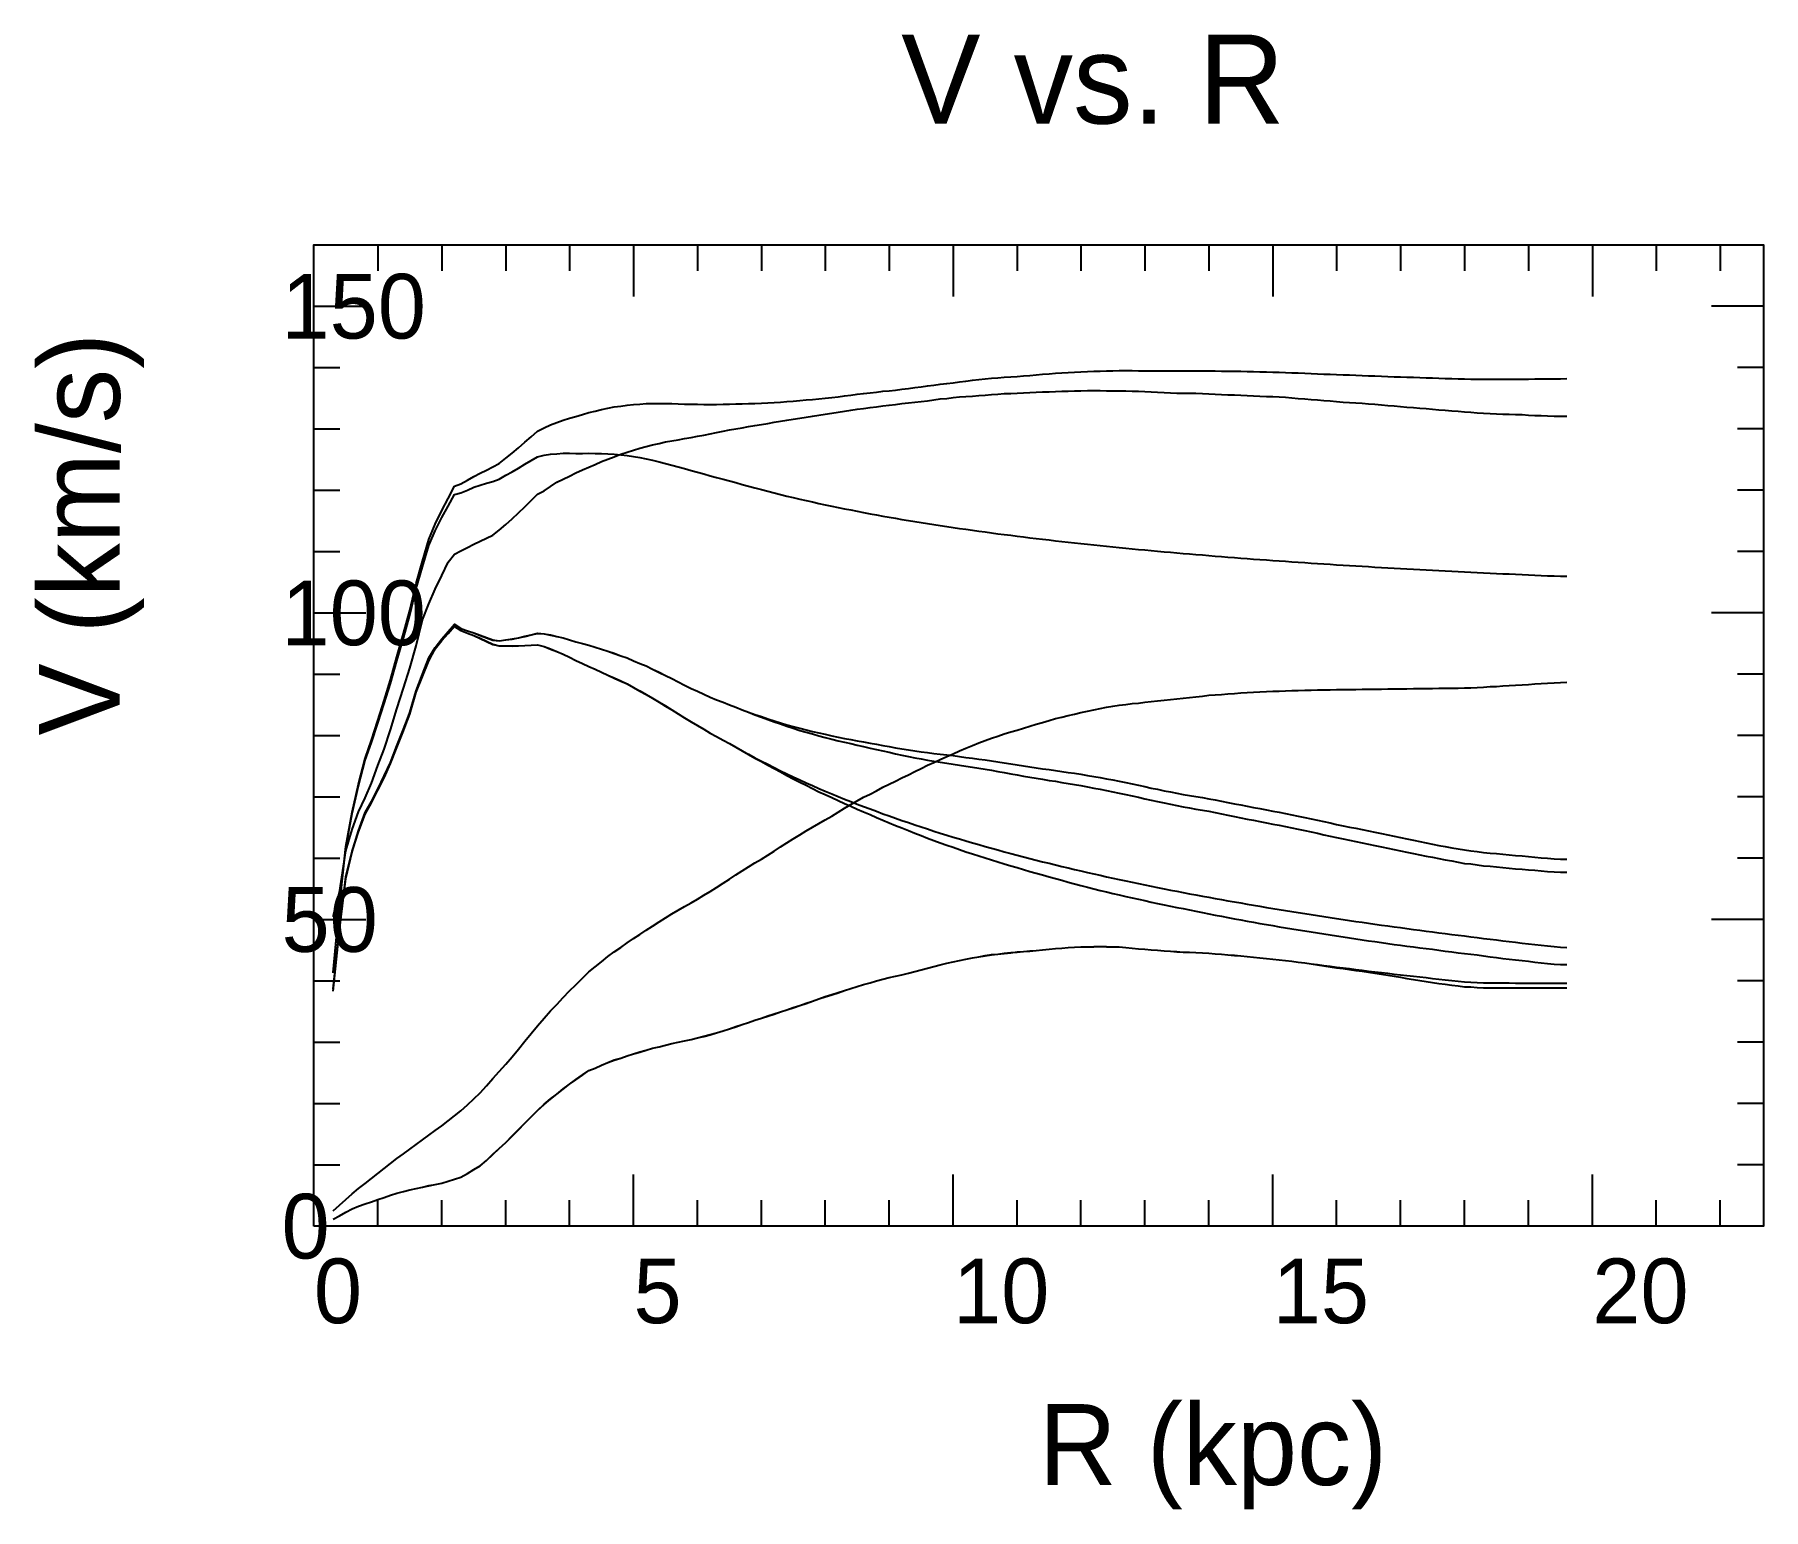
# Model space of a CAD drawing. Extents: x -35 to 179, y -35 to 147.
import ezdxf

# ---------------------------------------------------------------- set-up
doc = ezdxf.new("R2010")
doc.units = 0

msp = doc.modelspace()

# ---------------------------------------------------------------- linework, layer by layer
at = {"color": 0}
for p, q in [((7.9, 121.3), (7.9, 118.1)), ((15.8, 121.3), (15.8, 118.1)), ((23.71, 121.3), (23.71, 118.1)), ((31.61, 121.3), (31.61, 118.1)), ((39.51, 121.3), (39.51, 114.9)), ((47.41, 121.3), (47.41, 118.1)), ((55.32, 121.3), (55.32, 118.1)), ((63.22, 121.3), (63.22, 118.1)), ((71.12, 121.3), (71.12, 118.1)), ((79.02, 121.3), (79.02, 114.9)), ((86.93, 121.3), (86.93, 118.1)), ((94.83, 121.3), (94.83, 118.1)), ((102.73, 121.3), (102.73, 118.1)), ((110.63, 121.3), (110.63, 118.1)), ((118.54, 121.3), (118.54, 114.9)), ((126.44, 121.3), (126.44, 118.1)), ((134.34, 121.3), (134.34, 118.1)), ((142.24, 121.3), (142.24, 118.1)), ((150.15, 121.3), (150.15, 118.1)), ((158.05, 121.3), (158.05, 114.9)), ((165.95, 121.3), (165.95, 118.1)), ((173.85, 121.3), (173.85, 118.1)), ((0, 113.72), (6.4, 113.72)), ((179.2, 113.72), (172.8, 113.72)), ((0, 106.14), (3.2, 106.14)), ((179.2, 106.14), (176, 106.14)), ((0, 98.55), (3.2, 98.55)), ((179.2, 98.55), (176, 98.55)), ((0, 90.97), (3.2, 90.97)), ((179.2, 90.97), (176, 90.97)), ((0, 83.39), (3.2, 83.39)), ((179.2, 83.39), (176, 83.39)), ((0, 75.81), (6.4, 75.81)), ((179.2, 75.81), (172.8, 75.81)), ((0, 68.23), (3.2, 68.23)), ((179.2, 68.23), (176, 68.23)), ((0, 60.65), (3.2, 60.65)), ((179.2, 60.65), (176, 60.65)), ((0, 53.07), (3.2, 53.07)), ((179.2, 53.07), (176, 53.07)), ((0, 45.49), (3.2, 45.49)), ((179.2, 45.49), (176, 45.49)), ((0, 37.91), (6.4, 37.91)), ((179.2, 37.91), (172.8, 37.91)), ((0, 30.32), (3.2, 30.32)), ((179.2, 30.32), (176, 30.32)), ((0, 22.74), (3.2, 22.74)), ((179.2, 22.74), (176, 22.74)), ((0, 15.16), (3.2, 15.16)), ((179.2, 15.16), (176, 15.16)), ((0, 7.58), (3.2, 7.58)), ((179.2, 7.58), (176, 7.58)), ((39.51, 0), (39.51, 6.4)), ((79.02, 0), (79.02, 6.4)), ((118.54, 0), (118.54, 6.4)), ((158.05, 0), (158.05, 6.4)), ((7.9, 0), (7.9, 3.2)), ((15.8, 0), (15.8, 3.2)), ((23.71, 0), (23.71, 3.2)), ((31.61, 0), (31.61, 3.2)), ((47.41, 0), (47.41, 3.2)), ((55.32, 0), (55.32, 3.2)), ((63.22, 0), (63.22, 3.2)), ((71.12, 0), (71.12, 3.2)), ((86.93, 0), (86.93, 3.2)), ((94.83, 0), (94.83, 3.2)), ((102.73, 0), (102.73, 3.2)), ((110.63, 0), (110.63, 3.2)), ((126.44, 0), (126.44, 3.2)), ((134.34, 0), (134.34, 3.2)), ((142.24, 0), (142.24, 3.2)), ((150.15, 0), (150.15, 3.2)), ((165.95, 0), (165.95, 3.2)), ((173.85, 0), (173.85, 3.2))]:
    msp.add_line(p, q, dxfattribs=at)
msp.add_lwpolyline([(0, 0), (0, 121.3), (179.2, 121.3), (179.2, 0)], close=True, dxfattribs=at)
at = {"color": 3}
for points in [[(2.37, 31.37), (3.16, 39.69), (3.95, 46.92), (4.74, 51.17), (5.53, 54.63), (6.32, 57.83), (7.11, 60.07), (7.9, 62.52), (8.69, 64.98), (9.48, 67.55), (10.27, 70.39), (11.06, 73.25), (11.85, 76.11), (12.64, 79.46), (13.43, 82.2), (14.22, 84.87), (15.01, 86.76), (15.8, 88.47), (16.6, 89.94), (17.39, 91.46), (18.18, 91.77), (18.97, 92.23), (19.76, 92.68), (20.55, 93.07), (21.34, 93.46), (22.13, 93.85), (22.92, 94.29), (23.71, 94.95), (24.5, 95.55), (25.29, 96.22), (26.08, 96.91), (26.87, 97.59), (27.66, 98.26), (28.45, 98.7), (29.24, 99.07), (30.03, 99.35), (30.82, 99.64), (31.61, 99.89), (32.4, 100.08), (33.19, 100.32), (33.98, 100.57), (34.77, 100.76), (35.56, 100.95), (36.35, 101.13), (37.14, 101.29), (37.93, 101.38), (38.72, 101.5), (39.51, 101.57), (40.3, 101.61), (41.09, 101.68), (41.88, 101.69), (42.67, 101.7), (43.46, 101.7), (44.25, 101.69), (45.04, 101.67), (45.83, 101.63), (46.62, 101.6), (47.41, 101.6), (48.2, 101.57), (49, 101.57), (49.79, 101.58), (50.58, 101.61), (51.37, 101.63), (52.16, 101.65), (52.95, 101.67), (53.74, 101.68), (54.53, 101.71), (55.32, 101.72), (56.11, 101.77), (56.9, 101.81), (57.69, 101.87), (58.48, 101.93), (59.27, 101.99), (60.06, 102.06), (60.85, 102.14), (61.64, 102.2), (62.43, 102.28), (63.22, 102.35), (64.01, 102.44), (64.8, 102.53), (65.59, 102.63), (66.38, 102.72), (67.17, 102.83), (67.96, 102.93), (68.75, 103), (69.54, 103.1), (70.33, 103.2), (71.12, 103.27), (71.91, 103.36), (72.7, 103.45), (73.49, 103.55), (74.28, 103.66), (75.07, 103.77), (75.86, 103.88), (76.65, 103.96), (77.44, 104.07), (78.23, 104.17), (79.02, 104.26), (79.81, 104.36), (80.6, 104.46), (81.4, 104.56), (82.19, 104.64), (82.98, 104.73), (83.77, 104.82), (84.56, 104.87), (85.35, 104.93), (86.14, 105), (86.93, 105.05), (87.72, 105.11), (88.51, 105.17), (89.3, 105.24), (90.09, 105.3), (90.88, 105.37), (91.67, 105.44), (92.46, 105.47), (93.25, 105.52), (94.04, 105.55), (94.83, 105.61), (95.62, 105.64), (96.41, 105.67), (97.2, 105.71), (97.99, 105.73), (98.78, 105.75), (99.57, 105.77), (100.36, 105.76), (101.15, 105.76), (101.94, 105.74), (102.73, 105.74), (103.52, 105.74), (104.31, 105.73), (105.1, 105.73), (105.89, 105.73), (106.68, 105.73), (107.47, 105.72), (108.26, 105.72), (109.05, 105.73), (109.84, 105.73), (110.63, 105.73), (111.42, 105.72), (112.21, 105.71), (113, 105.69), (113.8, 105.68), (114.59, 105.67), (115.38, 105.65), (116.17, 105.63), (116.96, 105.61), (117.75, 105.59), (118.54, 105.57), (119.33, 105.55), (120.12, 105.52), (120.91, 105.5), (121.7, 105.47), (122.49, 105.44), (123.28, 105.41), (124.07, 105.37), (124.86, 105.34), (125.65, 105.31), (126.44, 105.28), (127.23, 105.25), (128.02, 105.22), (128.81, 105.19), (129.6, 105.16), (130.39, 105.13), (131.18, 105.1), (131.97, 105.07), (132.76, 105.04), (133.55, 105.01), (134.34, 104.99), (135.13, 104.96), (135.92, 104.93), (136.71, 104.9), (137.5, 104.88), (138.29, 104.85), (139.08, 104.83), (139.87, 104.8), (140.66, 104.77), (141.45, 104.75), (142.24, 104.73), (143.03, 104.72), (143.82, 104.71), (144.61, 104.7), (145.4, 104.71), (146.2, 104.71), (146.99, 104.71), (147.78, 104.71), (148.57, 104.71), (149.36, 104.72), (150.15, 104.72), (150.94, 104.73), (151.73, 104.73), (152.52, 104.74), (153.31, 104.75), (154.1, 104.75), (154.89, 104.77)], [(2.37, 1.9), (3.16, 2.59), (3.95, 3.3), (4.74, 4), (5.53, 4.65), (6.32, 5.28), (7.11, 5.89), (7.9, 6.5), (8.69, 7.11), (9.48, 7.73), (10.27, 8.35), (11.06, 8.93), (11.85, 9.51), (12.64, 10.1), (13.43, 10.67), (14.22, 11.25), (15.01, 11.81), (15.8, 12.39), (16.6, 13.01), (17.39, 13.64), (18.18, 14.27), (18.97, 14.99), (19.76, 15.74), (20.55, 16.49), (21.34, 17.34), (22.13, 18.25), (22.92, 19.1), (23.71, 20.01), (24.5, 20.93), (25.29, 21.89), (26.08, 22.85), (26.87, 23.8), (27.66, 24.76), (28.45, 25.72), (29.24, 26.6), (30.03, 27.41), (30.82, 28.26), (31.61, 29.08), (32.4, 29.83), (33.19, 30.64), (33.98, 31.43), (34.77, 32.05), (35.56, 32.69), (36.35, 33.33), (37.14, 33.91), (37.93, 34.45), (38.72, 35.01), (39.51, 35.55), (40.3, 36.05), (41.09, 36.58), (41.88, 37.1), (42.67, 37.6), (43.46, 38.1), (44.25, 38.59), (45.04, 39.07), (45.83, 39.5), (46.62, 39.97), (47.41, 40.44), (48.2, 40.9), (49, 41.38), (49.79, 41.87), (50.58, 42.39), (51.37, 42.9), (52.16, 43.42), (52.95, 43.94), (53.74, 44.41), (54.53, 44.91), (55.32, 45.37), (56.11, 45.87), (56.9, 46.37), (57.69, 46.87), (58.48, 47.37), (59.27, 47.86), (60.06, 48.36), (60.85, 48.86), (61.64, 49.31), (62.43, 49.79), (63.22, 50.23), (64.01, 50.7), (64.8, 51.18), (65.59, 51.65), (66.38, 52.11), (67.17, 52.57), (67.96, 53.02), (68.75, 53.41), (69.54, 53.83), (70.33, 54.25), (71.12, 54.63), (71.91, 55.01), (72.7, 55.4), (73.49, 55.79), (74.28, 56.19), (75.07, 56.59), (75.86, 56.99), (76.65, 57.33), (77.44, 57.7), (78.23, 58.07), (79.02, 58.39), (79.81, 58.74), (80.6, 59.09), (81.4, 59.43), (82.19, 59.74), (82.98, 60.04), (83.77, 60.34), (84.56, 60.58), (85.35, 60.84), (86.14, 61.09), (86.93, 61.32), (87.72, 61.56), (88.51, 61.8), (89.3, 62.04), (90.09, 62.28), (90.88, 62.52), (91.67, 62.75), (92.46, 62.93), (93.25, 63.13), (94.04, 63.3), (94.83, 63.5), (95.62, 63.67), (96.41, 63.84), (97.2, 64), (97.99, 64.14), (98.78, 64.28), (99.57, 64.41), (100.36, 64.5), (101.15, 64.59), (101.94, 64.67), (102.73, 64.76), (103.52, 64.85), (104.31, 64.93), (105.1, 65.02), (105.89, 65.11), (106.68, 65.2), (107.47, 65.27), (108.26, 65.36), (109.05, 65.45), (109.84, 65.53), (110.63, 65.62), (111.42, 65.68), (112.21, 65.74), (113, 65.8), (113.8, 65.86), (114.59, 65.91), (115.38, 65.96), (116.17, 66), (116.96, 66.05), (117.75, 66.08), (118.54, 66.12), (119.33, 66.15), (120.12, 66.18), (120.91, 66.21), (121.7, 66.23), (122.49, 66.25), (123.28, 66.26), (124.07, 66.28), (124.86, 66.29), (125.65, 66.3), (126.44, 66.32), (127.23, 66.33), (128.02, 66.34), (128.81, 66.35), (129.6, 66.36), (130.39, 66.38), (131.18, 66.39), (131.97, 66.4), (132.76, 66.41), (133.55, 66.42), (134.34, 66.43), (135.13, 66.44), (135.92, 66.45), (136.71, 66.46), (137.5, 66.47), (138.29, 66.48), (139.08, 66.49), (139.87, 66.5), (140.66, 66.51), (141.45, 66.52), (142.24, 66.53), (143.03, 66.56), (143.82, 66.6), (144.61, 66.63), (145.4, 66.69), (146.2, 66.73), (146.99, 66.78), (147.78, 66.83), (148.57, 66.87), (149.36, 66.92), (150.15, 66.97), (150.94, 67.02), (151.73, 67.07), (152.52, 67.12), (153.31, 67.17), (154.1, 67.21), (154.89, 67.24)]]:
    msp.add_lwpolyline(points, dxfattribs=at)
at = {"color": 4}
for points in [[(2.37, 31.37), (3.16, 39.69), (3.95, 46.92), (4.74, 51.17), (5.53, 54.63), (6.32, 57.83), (7.11, 60.07), (7.9, 62.52), (8.69, 64.98), (9.48, 67.55), (10.27, 70.39), (11.06, 73.25), (11.85, 76.11), (12.64, 79.46), (13.43, 82.2), (14.22, 84.87), (15.01, 86.76), (15.8, 88.47), (16.6, 89.94), (17.39, 91.46), (18.18, 91.77), (18.97, 92.23), (19.76, 92.68), (20.55, 93.07), (21.34, 93.46), (22.13, 93.85), (22.92, 94.29), (23.71, 94.95), (24.5, 95.55), (25.29, 96.22), (26.08, 96.91), (26.87, 97.59), (27.66, 98.26), (28.45, 98.7), (29.24, 99.07), (30.03, 99.35), (30.82, 99.64), (31.61, 99.89), (32.4, 100.08), (33.19, 100.32), (33.98, 100.57), (34.77, 100.76), (35.56, 100.95), (36.35, 101.13), (37.14, 101.29), (37.93, 101.38), (38.72, 101.5), (39.51, 101.57), (40.3, 101.61), (41.09, 101.68), (41.88, 101.69), (42.67, 101.7), (43.46, 101.7), (44.25, 101.69), (45.04, 101.67), (45.83, 101.63), (46.62, 101.6), (47.41, 101.6), (48.2, 101.57), (49, 101.57), (49.79, 101.58), (50.58, 101.61), (51.37, 101.63), (52.16, 101.65), (52.95, 101.67), (53.74, 101.68), (54.53, 101.71), (55.32, 101.72), (56.11, 101.77), (56.9, 101.81), (57.69, 101.87), (58.48, 101.93), (59.27, 101.99), (60.06, 102.06), (60.85, 102.14), (61.64, 102.2), (62.43, 102.28), (63.22, 102.35), (64.01, 102.44), (64.8, 102.53), (65.59, 102.63), (66.38, 102.72), (67.17, 102.83), (67.96, 102.93), (68.75, 103), (69.54, 103.1), (70.33, 103.2), (71.12, 103.27), (71.91, 103.36), (72.7, 103.45), (73.49, 103.55), (74.28, 103.66), (75.07, 103.77), (75.86, 103.88), (76.65, 103.96), (77.44, 104.07), (78.23, 104.17), (79.02, 104.26), (79.81, 104.36), (80.6, 104.46), (81.4, 104.56), (82.19, 104.64), (82.98, 104.73), (83.77, 104.82), (84.56, 104.87), (85.35, 104.93), (86.14, 105), (86.93, 105.05), (87.72, 105.11), (88.51, 105.17), (89.3, 105.24), (90.09, 105.3), (90.88, 105.37), (91.67, 105.44), (92.46, 105.47), (93.25, 105.52), (94.04, 105.55), (94.83, 105.61), (95.62, 105.64), (96.41, 105.67), (97.2, 105.71), (97.99, 105.73), (98.78, 105.75), (99.57, 105.77), (100.36, 105.76), (101.15, 105.76), (101.94, 105.74), (102.73, 105.74), (103.52, 105.74), (104.31, 105.73), (105.1, 105.73), (105.89, 105.73), (106.68, 105.73), (107.47, 105.72), (108.26, 105.72), (109.05, 105.73), (109.84, 105.73), (110.63, 105.73), (111.42, 105.72), (112.21, 105.71), (113, 105.69), (113.8, 105.68), (114.59, 105.67), (115.38, 105.65), (116.17, 105.63), (116.96, 105.61), (117.75, 105.59), (118.54, 105.57), (119.33, 105.55), (120.12, 105.52), (120.91, 105.5), (121.7, 105.47), (122.49, 105.44), (123.28, 105.41), (124.07, 105.37), (124.86, 105.34), (125.65, 105.31), (126.44, 105.28), (127.23, 105.25), (128.02, 105.22), (128.81, 105.19), (129.6, 105.16), (130.39, 105.13), (131.18, 105.1), (131.97, 105.07), (132.76, 105.04), (133.55, 105.01), (134.34, 104.99), (135.13, 104.96), (135.92, 104.93), (136.71, 104.9), (137.5, 104.88), (138.29, 104.85), (139.08, 104.83), (139.87, 104.8), (140.66, 104.77), (141.45, 104.75), (142.24, 104.73), (143.03, 104.72), (143.82, 104.71), (144.61, 104.7), (145.4, 104.71), (146.2, 104.71), (146.99, 104.71), (147.78, 104.71), (148.57, 104.71), (149.36, 104.72), (150.15, 104.72), (150.94, 104.73), (151.73, 104.73), (152.52, 104.74), (153.31, 104.75), (154.1, 104.75), (154.89, 104.77)], [(2.37, 31.31), (3.16, 39.61), (3.95, 46.81), (4.74, 51.01), (5.53, 54.43), (6.32, 57.59), (7.11, 59.78), (7.9, 62.18), (8.69, 64.59), (9.48, 67.1), (10.27, 69.89), (11.06, 72.7), (11.85, 75.51), (12.64, 78.81), (13.43, 81.5), (14.22, 84.12), (15.01, 85.95), (15.8, 87.59), (16.6, 88.99), (17.39, 90.44), (18.18, 90.65), (18.97, 91), (19.76, 91.34), (20.55, 91.6), (21.34, 91.83), (22.13, 92.06), (22.92, 92.34), (23.71, 92.82), (24.5, 93.23), (25.29, 93.7), (26.08, 94.18), (26.87, 94.64), (27.66, 95.08), (28.45, 95.29), (29.24, 95.43), (30.03, 95.49), (30.82, 95.55), (31.61, 95.56), (32.4, 95.53), (33.19, 95.53), (33.98, 95.54), (34.77, 95.53), (35.56, 95.51), (36.35, 95.48), (37.14, 95.44), (37.93, 95.35), (38.72, 95.28), (39.51, 95.14), (40.3, 95), (41.09, 94.87), (41.88, 94.68), (42.67, 94.49), (43.46, 94.29), (44.25, 94.08), (45.04, 93.87), (45.83, 93.64), (46.62, 93.41), (47.41, 93.2), (48.2, 92.98), (49, 92.75), (49.79, 92.55), (50.58, 92.34), (51.37, 92.13), (52.16, 91.91), (52.95, 91.69), (53.74, 91.47), (54.53, 91.26), (55.32, 91.05), (56.11, 90.84), (56.9, 90.64), (57.69, 90.44), (58.48, 90.25), (59.27, 90.06), (60.06, 89.88), (60.85, 89.7), (61.64, 89.52), (62.43, 89.35), (63.22, 89.18), (64.01, 89.01), (64.8, 88.85), (65.59, 88.68), (66.38, 88.53), (67.17, 88.37), (67.96, 88.22), (68.75, 88.07), (69.54, 87.93), (70.33, 87.78), (71.12, 87.64), (71.91, 87.51), (72.7, 87.37), (73.49, 87.24), (74.28, 87.11), (75.07, 86.98), (75.86, 86.85), (76.65, 86.73), (77.44, 86.61), (78.23, 86.49), (79.02, 86.37), (79.81, 86.25), (80.6, 86.14), (81.4, 86.03), (82.19, 85.92), (82.98, 85.81), (83.77, 85.7), (84.56, 85.6), (85.35, 85.5), (86.14, 85.4), (86.93, 85.3), (87.72, 85.2), (88.51, 85.1), (89.3, 85.01), (90.09, 84.91), (90.88, 84.82), (91.67, 84.73), (92.46, 84.64), (93.25, 84.55), (94.04, 84.47), (94.83, 84.38), (95.62, 84.3), (96.41, 84.21), (97.2, 84.13), (97.99, 84.05), (98.78, 83.97), (99.57, 83.89), (100.36, 83.82), (101.15, 83.74), (101.94, 83.66), (102.73, 83.59), (103.52, 83.52), (104.31, 83.45), (105.1, 83.37), (105.89, 83.3), (106.68, 83.23), (107.47, 83.17), (108.26, 83.1), (109.05, 83.03), (109.84, 82.97), (110.63, 82.9), (111.42, 82.84), (112.21, 82.78), (113, 82.71), (113.8, 82.65), (114.59, 82.59), (115.38, 82.53), (116.17, 82.47), (116.96, 82.41), (117.75, 82.36), (118.54, 82.3), (119.33, 82.24), (120.12, 82.19), (120.91, 82.13), (121.7, 82.08), (122.49, 82.03), (123.28, 81.97), (124.07, 81.92), (124.86, 81.87), (125.65, 81.82), (126.44, 81.77), (127.23, 81.72), (128.02, 81.67), (128.81, 81.62), (129.6, 81.57), (130.39, 81.53), (131.18, 81.48), (131.97, 81.43), (132.76, 81.39), (133.55, 81.34), (134.34, 81.3), (135.13, 81.25), (135.92, 81.21), (136.71, 81.17), (137.5, 81.13), (138.29, 81.08), (139.08, 81.04), (139.87, 81), (140.66, 80.96), (141.45, 80.92), (142.24, 80.88), (143.03, 80.84), (143.82, 80.8), (144.61, 80.77), (145.4, 80.73), (146.2, 80.69), (146.99, 80.65), (147.78, 80.62), (148.57, 80.58), (149.36, 80.54), (150.15, 80.51), (150.94, 80.47), (151.73, 80.44), (152.52, 80.4), (153.31, 80.37), (154.1, 80.35), (154.89, 80.34)], [(2.37, 1.9), (3.16, 2.59), (3.95, 3.3), (4.74, 4), (5.53, 4.65), (6.32, 5.28), (7.11, 5.89), (7.9, 6.5), (8.69, 7.11), (9.48, 7.73), (10.27, 8.35), (11.06, 8.93), (11.85, 9.51), (12.64, 10.1), (13.43, 10.67), (14.22, 11.25), (15.01, 11.81), (15.8, 12.39), (16.6, 13.01), (17.39, 13.64), (18.18, 14.27), (18.97, 14.99), (19.76, 15.74), (20.55, 16.49), (21.34, 17.34), (22.13, 18.25), (22.92, 19.1), (23.71, 20.01), (24.5, 20.93), (25.29, 21.89), (26.08, 22.85), (26.87, 23.8), (27.66, 24.76), (28.45, 25.72), (29.24, 26.6), (30.03, 27.41), (30.82, 28.26), (31.61, 29.08), (32.4, 29.83), (33.19, 30.64), (33.98, 31.43), (34.77, 32.05), (35.56, 32.69), (36.35, 33.33), (37.14, 33.91), (37.93, 34.45), (38.72, 35.01), (39.51, 35.55), (40.3, 36.05), (41.09, 36.58), (41.88, 37.1), (42.67, 37.6), (43.46, 38.1), (44.25, 38.59), (45.04, 39.07), (45.83, 39.5), (46.62, 39.97), (47.41, 40.44), (48.2, 40.9), (49, 41.38), (49.79, 41.87), (50.58, 42.39), (51.37, 42.9), (52.16, 43.42), (52.95, 43.94), (53.74, 44.41), (54.53, 44.91), (55.32, 45.37), (56.11, 45.87), (56.9, 46.37), (57.69, 46.87), (58.48, 47.37), (59.27, 47.86), (60.06, 48.36), (60.85, 48.86), (61.64, 49.31), (62.43, 49.79), (63.22, 50.23), (64.01, 50.7), (64.8, 51.18), (65.59, 51.65), (66.38, 52.11), (67.17, 52.57), (67.96, 53.02), (68.75, 53.41), (69.54, 53.83), (70.33, 54.25), (71.12, 54.63), (71.91, 55.01), (72.7, 55.4), (73.49, 55.79), (74.28, 56.19), (75.07, 56.59), (75.86, 56.99), (76.65, 57.33), (77.44, 57.7), (78.23, 58.07), (79.02, 58.39), (79.81, 58.74), (80.6, 59.09), (81.4, 59.43), (82.19, 59.74), (82.98, 60.04), (83.77, 60.34), (84.56, 60.58), (85.35, 60.84), (86.14, 61.09), (86.93, 61.32), (87.72, 61.56), (88.51, 61.8), (89.3, 62.04), (90.09, 62.28), (90.88, 62.52), (91.67, 62.75), (92.46, 62.93), (93.25, 63.13), (94.04, 63.3), (94.83, 63.5), (95.62, 63.67), (96.41, 63.84), (97.2, 64), (97.99, 64.14), (98.78, 64.28), (99.57, 64.41), (100.36, 64.5), (101.15, 64.59), (101.94, 64.67), (102.73, 64.76), (103.52, 64.85), (104.31, 64.93), (105.1, 65.02), (105.89, 65.11), (106.68, 65.2), (107.47, 65.27), (108.26, 65.36), (109.05, 65.45), (109.84, 65.53), (110.63, 65.62), (111.42, 65.68), (112.21, 65.74), (113, 65.8), (113.8, 65.86), (114.59, 65.91), (115.38, 65.96), (116.17, 66), (116.96, 66.05), (117.75, 66.08), (118.54, 66.12), (119.33, 66.15), (120.12, 66.18), (120.91, 66.21), (121.7, 66.23), (122.49, 66.25), (123.28, 66.26), (124.07, 66.28), (124.86, 66.29), (125.65, 66.3), (126.44, 66.32), (127.23, 66.33), (128.02, 66.34), (128.81, 66.35), (129.6, 66.36), (130.39, 66.38), (131.18, 66.39), (131.97, 66.4), (132.76, 66.41), (133.55, 66.42), (134.34, 66.43), (135.13, 66.44), (135.92, 66.45), (136.71, 66.46), (137.5, 66.47), (138.29, 66.48), (139.08, 66.49), (139.87, 66.5), (140.66, 66.51), (141.45, 66.52), (142.24, 66.53), (143.03, 66.56), (143.82, 66.6), (144.61, 66.63), (145.4, 66.69), (146.2, 66.73), (146.99, 66.78), (147.78, 66.83), (148.57, 66.87), (149.36, 66.92), (150.15, 66.97), (150.94, 67.02), (151.73, 67.07), (152.52, 67.12), (153.31, 67.17), (154.1, 67.21), (154.89, 67.24)]]:
    msp.add_lwpolyline(points, dxfattribs=at)
at = {"color": 6}
for points in [[(2.37, 38.23), (3.16, 41.23), (3.95, 46.4), (4.74, 49.03), (5.53, 51.22), (6.32, 52.96), (7.11, 54.75), (7.9, 56.94), (8.69, 58.96), (9.48, 61.37), (10.27, 63.96), (11.06, 66.49), (11.85, 68.98), (12.64, 71.72), (13.43, 74.96), (14.22, 76.91), (15.01, 78.75), (15.8, 80.45), (16.6, 82.06), (17.39, 83.06), (18.18, 83.47), (18.97, 83.89), (19.76, 84.31), (20.55, 84.67), (21.34, 85.03), (22.13, 85.4), (22.92, 86.03), (23.71, 86.72), (24.5, 87.42), (25.29, 88.16), (26.08, 88.94), (26.87, 89.72), (27.66, 90.5), (28.45, 90.91), (29.24, 91.43), (30.03, 91.95), (30.82, 92.33), (31.61, 92.73), (32.4, 93.13), (33.19, 93.49), (33.98, 93.83), (34.77, 94.17), (35.56, 94.51), (36.35, 94.81), (37.14, 95.12), (37.93, 95.43), (38.72, 95.68), (39.51, 95.93), (40.3, 96.19), (41.09, 96.39), (41.88, 96.57), (42.67, 96.75), (43.46, 96.94), (44.25, 97.07), (45.04, 97.22), (45.83, 97.37), (46.62, 97.51), (47.41, 97.65), (48.2, 97.79), (49, 97.95), (49.79, 98.11), (50.58, 98.27), (51.37, 98.43), (52.16, 98.56), (52.95, 98.7), (53.74, 98.84), (54.53, 98.98), (55.32, 99.11), (56.11, 99.24), (56.9, 99.37), (57.69, 99.49), (58.48, 99.62), (59.27, 99.74), (60.06, 99.87), (60.85, 100), (61.64, 100.13), (62.43, 100.25), (63.22, 100.37), (64.01, 100.49), (64.8, 100.61), (65.59, 100.74), (66.38, 100.87), (67.17, 100.99), (67.96, 101.09), (68.75, 101.2), (69.54, 101.3), (70.33, 101.4), (71.12, 101.5), (71.91, 101.59), (72.7, 101.68), (73.49, 101.77), (74.28, 101.85), (75.07, 101.94), (75.86, 102.04), (76.65, 102.14), (77.44, 102.25), (78.23, 102.33), (79.02, 102.42), (79.81, 102.5), (80.6, 102.57), (81.4, 102.62), (82.19, 102.68), (82.98, 102.73), (83.77, 102.8), (84.56, 102.86), (85.35, 102.92), (86.14, 102.95), (86.93, 102.98), (87.72, 103.01), (88.51, 103.04), (89.3, 103.08), (90.09, 103.12), (90.88, 103.15), (91.67, 103.17), (92.46, 103.2), (93.25, 103.23), (94.04, 103.25), (94.83, 103.27), (95.62, 103.3), (96.41, 103.3), (97.2, 103.28), (97.99, 103.27), (98.78, 103.26), (99.57, 103.25), (100.36, 103.24), (101.15, 103.23), (101.94, 103.2), (102.73, 103.16), (103.52, 103.13), (104.31, 103.1), (105.1, 103.06), (105.89, 103.03), (106.68, 102.99), (107.47, 102.99), (108.26, 102.99), (109.05, 102.99), (109.84, 102.94), (110.63, 102.88), (111.42, 102.83), (112.21, 102.79), (113, 102.78), (113.8, 102.76), (114.59, 102.74), (115.38, 102.69), (116.17, 102.65), (116.96, 102.6), (117.75, 102.57), (118.54, 102.54), (119.33, 102.51), (120.12, 102.46), (120.91, 102.39), (121.7, 102.32), (122.49, 102.25), (123.28, 102.2), (124.07, 102.14), (124.86, 102.08), (125.65, 102.01), (126.44, 101.94), (127.23, 101.87), (128.02, 101.81), (128.81, 101.76), (129.6, 101.72), (130.39, 101.67), (131.18, 101.6), (131.97, 101.53), (132.76, 101.46), (133.55, 101.4), (134.34, 101.33), (135.13, 101.26), (135.92, 101.2), (136.71, 101.13), (137.5, 101.07), (138.29, 101), (139.08, 100.93), (139.87, 100.87), (140.66, 100.8), (141.45, 100.74), (142.24, 100.68), (143.03, 100.62), (143.82, 100.56), (144.61, 100.51), (145.4, 100.46), (146.2, 100.41), (146.99, 100.39), (147.78, 100.37), (148.57, 100.35), (149.36, 100.32), (150.15, 100.27), (150.94, 100.23), (151.73, 100.19), (152.52, 100.16), (153.31, 100.14), (154.1, 100.11), (154.89, 100.11)], [(2.37, 0.86), (3.16, 1.29), (3.95, 1.72), (4.74, 2.15), (5.53, 2.47), (6.32, 2.74), (7.11, 3.02), (7.9, 3.29), (8.69, 3.55), (9.48, 3.82), (10.27, 4.09), (11.06, 4.28), (11.85, 4.47), (12.64, 4.67), (13.43, 4.83), (14.22, 4.99), (15.01, 5.15), (15.8, 5.3), (16.6, 5.57), (17.39, 5.82), (18.18, 6.06), (18.97, 6.52), (19.76, 6.99), (20.55, 7.46), (21.34, 8.1), (22.13, 8.85), (22.92, 9.59), (23.71, 10.34), (24.5, 11.15), (25.29, 11.94), (26.08, 12.74), (26.87, 13.51), (27.66, 14.28), (28.45, 15.05), (29.24, 15.69), (30.03, 16.32), (30.82, 16.96), (31.61, 17.55), (32.4, 18.12), (33.19, 18.69), (33.98, 19.25), (34.77, 19.54), (35.56, 19.89), (36.35, 20.24), (37.14, 20.51), (37.93, 20.78), (38.72, 21.05), (39.51, 21.3), (40.3, 21.53), (41.09, 21.77), (41.88, 22), (42.67, 22.18), (43.46, 22.37), (44.25, 22.57), (45.04, 22.74), (45.83, 22.91), (46.62, 23.08), (47.41, 23.27), (48.2, 23.47), (49, 23.68), (49.79, 23.88), (50.58, 24.15), (51.37, 24.4), (52.16, 24.65), (52.95, 24.92), (53.74, 25.19), (54.53, 25.46), (55.32, 25.72), (56.11, 25.98), (56.9, 26.23), (57.69, 26.48), (58.48, 26.74), (59.27, 27), (60.06, 27.26), (60.85, 27.54), (61.64, 27.82), (62.43, 28.1), (63.22, 28.37), (64.01, 28.62), (64.8, 28.87), (65.59, 29.13), (66.38, 29.37), (67.17, 29.62), (67.96, 29.86), (68.75, 30.09), (69.54, 30.31), (70.33, 30.53), (71.12, 30.75), (71.91, 30.91), (72.7, 31.08), (73.49, 31.26), (74.28, 31.47), (75.07, 31.68), (75.86, 31.89), (76.65, 32.09), (77.44, 32.29), (78.23, 32.49), (79.02, 32.69), (79.81, 32.84), (80.6, 33.01), (81.4, 33.18), (82.19, 33.3), (82.98, 33.43), (83.77, 33.55), (84.56, 33.64), (85.35, 33.72), (86.14, 33.8), (86.93, 33.89), (87.72, 33.95), (88.51, 34.02), (89.3, 34.09), (90.09, 34.16), (90.88, 34.24), (91.67, 34.32), (92.46, 34.38), (93.25, 34.43), (94.04, 34.48), (94.83, 34.54), (95.62, 34.53), (96.41, 34.54), (97.2, 34.56), (97.99, 34.54), (98.78, 34.52), (99.57, 34.51), (100.36, 34.45), (101.15, 34.38), (101.94, 34.3), (102.73, 34.23), (103.52, 34.17), (104.31, 34.1), (105.1, 34.03), (105.89, 33.98), (106.68, 33.93), (107.47, 33.88), (108.26, 33.85), (109.05, 33.82), (109.84, 33.79), (110.63, 33.76), (111.42, 33.68), (112.21, 33.61), (113, 33.54), (113.8, 33.47), (114.59, 33.4), (115.38, 33.33), (116.17, 33.26), (116.96, 33.18), (117.75, 33.1), (118.54, 33.02), (119.33, 32.93), (120.12, 32.84), (120.91, 32.75), (121.7, 32.65), (122.49, 32.55), (123.28, 32.44), (124.07, 32.32), (124.86, 32.19), (125.65, 32.07), (126.44, 31.94), (127.23, 31.83), (128.02, 31.72), (128.81, 31.61), (129.6, 31.5), (130.39, 31.38), (131.18, 31.27), (131.97, 31.15), (132.76, 31.02), (133.55, 30.89), (134.34, 30.76), (135.13, 30.63), (135.92, 30.5), (136.71, 30.37), (137.5, 30.25), (138.29, 30.13), (139.08, 30.01), (139.87, 29.9), (140.66, 29.8), (141.45, 29.7), (142.24, 29.6), (143.03, 29.57), (143.82, 29.52), (144.61, 29.48), (145.4, 29.48), (146.2, 29.48), (146.99, 29.48), (147.78, 29.48), (148.57, 29.48), (149.36, 29.48), (150.15, 29.48), (150.94, 29.48), (151.73, 29.48), (152.52, 29.48), (153.31, 29.48), (154.1, 29.48), (154.89, 29.48)]]:
    msp.add_lwpolyline(points, dxfattribs=at)
at = {"color": 1}
msp.add_lwpolyline([(2.37, 29.34), (3.16, 36.57), (3.95, 43.18), (4.74, 46.36), (5.53, 48.8), (6.32, 50.98), (7.11, 52.4), (7.9, 54.03), (8.69, 55.66), (9.48, 57.33), (10.27, 59.36), (11.06, 61.42), (11.85, 63.46), (12.64, 66.16), (13.43, 68.12), (14.22, 70.07), (15.01, 71.54), (15.8, 72.59), (16.6, 73.5), (17.39, 74.4), (18.18, 73.87), (18.97, 73.61), (19.76, 73.35), (20.55, 73.03), (21.34, 72.72), (22.13, 72.43), (22.92, 72.35), (23.71, 72.47), (24.5, 72.6), (25.29, 72.73), (26.08, 72.92), (26.87, 73.09), (27.66, 73.28), (28.45, 73.2), (29.24, 73.05), (30.03, 72.9), (30.82, 72.71), (31.61, 72.48), (32.4, 72.25), (33.19, 72.02), (33.98, 71.83), (34.77, 71.56), (35.56, 71.31), (36.35, 71.06), (37.14, 70.79), (37.93, 70.52), (38.72, 70.25), (39.51, 69.9), (40.3, 69.57), (41.09, 69.25), (41.88, 68.86), (42.67, 68.46), (43.46, 68.07), (44.25, 67.68), (45.04, 67.28), (45.83, 66.88), (46.62, 66.48), (47.41, 66.12), (48.2, 65.76), (49, 65.39), (49.79, 65.07), (50.58, 64.76), (51.37, 64.45), (52.16, 64.14), (52.95, 63.83), (53.74, 63.52), (54.53, 63.21), (55.32, 62.93), (56.11, 62.64), (56.9, 62.35), (57.69, 62.08), (58.48, 61.81), (59.27, 61.54), (60.06, 61.29), (60.85, 61.06), (61.64, 60.84), (62.43, 60.61), (63.22, 60.42), (64.01, 60.22), (64.8, 60.01), (65.59, 59.83), (66.38, 59.65), (67.17, 59.47), (67.96, 59.29), (68.75, 59.1), (69.54, 58.92), (70.33, 58.74), (71.12, 58.59), (71.91, 58.39), (72.7, 58.21), (73.49, 58.04), (74.28, 57.9), (75.07, 57.75), (75.86, 57.61), (76.65, 57.48), (77.44, 57.35), (78.23, 57.22), (79.02, 57.11), (79.81, 56.98), (80.6, 56.85), (81.4, 56.75), (82.19, 56.61), (82.98, 56.48), (83.77, 56.35), (84.56, 56.21), (85.35, 56.07), (86.14, 55.93), (86.93, 55.79), (87.72, 55.64), (88.51, 55.5), (89.3, 55.36), (90.09, 55.24), (90.88, 55.11), (91.67, 54.99), (92.46, 54.86), (93.25, 54.72), (94.04, 54.58), (94.83, 54.46), (95.62, 54.3), (96.41, 54.16), (97.2, 54.01), (97.99, 53.85), (98.78, 53.69), (99.57, 53.54), (100.36, 53.37), (101.15, 53.19), (101.94, 53.01), (102.73, 52.83), (103.52, 52.66), (104.31, 52.49), (105.1, 52.32), (105.89, 52.16), (106.68, 52.01), (107.47, 51.85), (108.26, 51.7), (109.05, 51.56), (109.84, 51.42), (110.63, 51.29), (111.42, 51.12), (112.21, 50.96), (113, 50.8), (113.8, 50.64), (114.59, 50.48), (115.38, 50.33), (116.17, 50.17), (116.96, 50.02), (117.75, 49.86), (118.54, 49.71), (119.33, 49.55), (120.12, 49.39), (120.91, 49.24), (121.7, 49.07), (122.49, 48.91), (123.28, 48.75), (124.07, 48.57), (124.86, 48.39), (125.65, 48.21), (126.44, 48.04), (127.23, 47.89), (128.02, 47.72), (128.81, 47.56), (129.6, 47.39), (130.39, 47.22), (131.18, 47.06), (131.97, 46.89), (132.76, 46.72), (133.55, 46.55), (134.34, 46.39), (135.13, 46.23), (135.92, 46.07), (136.71, 45.91), (137.5, 45.75), (138.29, 45.6), (139.08, 45.44), (139.87, 45.29), (140.66, 45.14), (141.45, 44.99), (142.24, 44.85), (143.03, 44.77), (143.82, 44.67), (144.61, 44.56), (145.4, 44.48), (146.2, 44.4), (146.99, 44.32), (147.78, 44.26), (148.57, 44.19), (149.36, 44.13), (150.15, 44.06), (150.94, 43.99), (151.73, 43.92), (152.52, 43.86), (153.31, 43.81), (154.1, 43.75), (154.89, 43.76)], dxfattribs=at)
at = {"color": 2}
for points in [[(2.37, 29.05), (3.16, 36.56), (3.95, 43.01), (4.74, 46.33), (5.53, 48.86), (6.32, 51.15), (7.11, 52.49), (7.9, 54.01), (8.69, 55.55), (9.48, 57.31), (10.27, 59.33), (11.06, 61.39), (11.85, 63.49), (12.64, 66.19), (13.43, 68.24), (14.22, 70.26), (15.01, 71.55), (15.8, 72.58), (16.6, 73.48), (17.39, 74.37), (18.18, 73.87), (18.97, 73.61), (19.76, 73.35), (20.55, 73.05), (21.34, 72.76), (22.13, 72.49), (22.92, 72.35), (23.71, 72.47), (24.5, 72.57), (25.29, 72.71), (26.08, 72.9), (26.87, 73.09), (27.66, 73.29), (28.45, 73.22), (29.24, 73.08), (30.03, 72.9), (30.82, 72.72), (31.61, 72.48), (32.4, 72.24), (33.19, 72.01), (33.98, 71.82), (34.77, 71.56), (35.56, 71.32), (36.35, 71.07), (37.14, 70.81), (37.93, 70.52), (38.72, 70.25), (39.51, 69.9), (40.3, 69.57), (41.09, 69.25), (41.88, 68.86), (42.67, 68.47), (43.46, 68.08), (44.25, 67.68), (45.04, 67.28), (45.83, 66.88), (46.62, 66.48), (47.41, 66.12), (48.2, 65.76), (49, 65.4), (49.79, 65.07), (50.58, 64.76), (51.37, 64.46), (52.16, 64.14), (52.95, 63.83), (53.74, 63.54), (54.53, 63.26), (55.32, 62.99), (56.11, 62.72), (56.9, 62.46), (57.69, 62.22), (58.48, 61.99), (59.27, 61.76), (60.06, 61.54), (60.85, 61.35), (61.64, 61.16), (62.43, 60.98), (63.22, 60.8), (64.01, 60.63), (64.8, 60.46), (65.59, 60.3), (66.38, 60.14), (67.17, 60), (67.96, 59.85), (68.75, 59.71), (69.54, 59.57), (70.33, 59.43), (71.12, 59.3), (71.91, 59.14), (72.7, 59), (73.49, 58.87), (74.28, 58.76), (75.07, 58.65), (75.86, 58.54), (76.65, 58.44), (77.44, 58.34), (78.23, 58.25), (79.02, 58.16), (79.81, 58.05), (80.6, 57.95), (81.4, 57.86), (82.19, 57.74), (82.98, 57.63), (83.77, 57.52), (84.56, 57.4), (85.35, 57.27), (86.14, 57.15), (86.93, 57.02), (87.72, 56.9), (88.51, 56.77), (89.3, 56.65), (90.09, 56.54), (90.88, 56.43), (91.67, 56.33), (92.46, 56.21), (93.25, 56.09), (94.04, 55.98), (94.83, 55.87), (95.62, 55.72), (96.41, 55.59), (97.2, 55.46), (97.99, 55.31), (98.78, 55.16), (99.57, 55.02), (100.36, 54.85), (101.15, 54.68), (101.94, 54.5), (102.73, 54.33), (103.52, 54.16), (104.31, 54), (105.1, 53.83), (105.89, 53.68), (106.68, 53.53), (107.47, 53.38), (108.26, 53.24), (109.05, 53.11), (109.84, 52.98), (110.63, 52.84), (111.42, 52.68), (112.21, 52.53), (113, 52.37), (113.8, 52.22), (114.59, 52.07), (115.38, 51.92), (116.17, 51.77), (116.96, 51.62), (117.75, 51.47), (118.54, 51.31), (119.33, 51.16), (120.12, 51), (120.91, 50.85), (121.7, 50.68), (122.49, 50.52), (123.28, 50.36), (124.07, 50.18), (124.86, 50.01), (125.65, 49.84), (126.44, 49.66), (127.23, 49.5), (128.02, 49.34), (128.81, 49.18), (129.6, 49.02), (130.39, 48.86), (131.18, 48.7), (131.97, 48.53), (132.76, 48.37), (133.55, 48.2), (134.34, 48.04), (135.13, 47.87), (135.92, 47.71), (136.71, 47.54), (137.5, 47.39), (138.29, 47.23), (139.08, 47.07), (139.87, 46.92), (140.66, 46.78), (141.45, 46.64), (142.24, 46.5), (143.03, 46.41), (143.82, 46.3), (144.61, 46.2), (145.4, 46.12), (146.2, 46.05), (146.99, 45.98), (147.78, 45.91), (148.57, 45.83), (149.36, 45.76), (150.15, 45.69), (150.94, 45.62), (151.73, 45.55), (152.52, 45.48), (153.31, 45.42), (154.1, 45.37), (154.89, 45.35)], [(2.37, 29.04), (3.16, 36.54), (3.95, 42.97), (4.74, 46.28), (5.53, 48.8), (6.32, 51.08), (7.11, 52.4), (7.9, 53.91), (8.69, 55.44), (9.48, 57.18), (10.27, 59.19), (11.06, 61.24), (11.85, 63.33), (12.64, 66.03), (13.43, 68.07), (14.22, 70.08), (15.01, 71.36), (15.8, 72.39), (16.6, 73.27), (17.39, 74.14), (18.18, 73.62), (18.97, 73.32), (19.76, 73.02), (20.55, 72.67), (21.34, 72.3), (22.13, 71.94), (22.92, 71.72), (23.71, 71.72), (24.5, 71.71), (25.29, 71.73), (26.08, 71.78), (26.87, 71.84), (27.66, 71.88), (28.45, 71.66), (29.24, 71.37), (30.03, 71.05), (30.82, 70.71), (31.61, 70.33), (32.4, 69.93), (33.19, 69.54), (33.98, 69.19), (34.77, 68.84), (35.56, 68.49), (36.35, 68.13), (37.14, 67.77), (37.93, 67.39), (38.72, 67.02), (39.51, 66.58), (40.3, 66.15), (41.09, 65.74), (41.88, 65.25), (42.67, 64.77), (43.46, 64.3), (44.25, 63.81), (45.04, 63.33), (45.83, 62.84), (46.62, 62.35), (47.41, 61.89), (48.2, 61.42), (49, 60.96), (49.79, 60.53), (50.58, 60.09), (51.37, 59.66), (52.16, 59.21), (52.95, 58.77), (53.74, 58.33), (54.53, 57.91), (55.32, 57.49), (56.11, 57.09), (56.9, 56.69), (57.69, 56.3), (58.48, 55.92), (59.27, 55.55), (60.06, 55.18), (60.85, 54.82), (61.64, 54.47), (62.43, 54.12), (63.22, 53.78), (64.01, 53.45), (64.8, 53.12), (65.59, 52.8), (66.38, 52.49), (67.17, 52.18), (67.96, 51.87), (68.75, 51.57), (69.54, 51.28), (70.33, 50.99), (71.12, 50.71), (71.91, 50.43), (72.7, 50.15), (73.49, 49.88), (74.28, 49.61), (75.07, 49.35), (75.86, 49.1), (76.65, 48.84), (77.44, 48.59), (78.23, 48.35), (79.02, 48.1), (79.81, 47.86), (80.6, 47.63), (81.4, 47.4), (82.19, 47.17), (82.98, 46.94), (83.77, 46.72), (84.56, 46.5), (85.35, 46.29), (86.14, 46.07), (86.93, 45.86), (87.72, 45.66), (88.51, 45.45), (89.3, 45.25), (90.09, 45.05), (90.88, 44.86), (91.67, 44.66), (92.46, 44.47), (93.25, 44.28), (94.04, 44.1), (94.83, 43.91), (95.62, 43.73), (96.41, 43.55), (97.2, 43.37), (97.99, 43.2), (98.78, 43.02), (99.57, 42.85), (100.36, 42.68), (101.15, 42.52), (101.94, 42.35), (102.73, 42.19), (103.52, 42.03), (104.31, 41.87), (105.1, 41.71), (105.89, 41.55), (106.68, 41.4), (107.47, 41.25), (108.26, 41.1), (109.05, 40.95), (109.84, 40.8), (110.63, 40.65), (111.42, 40.51), (112.21, 40.37), (113, 40.23), (113.8, 40.09), (114.59, 39.95), (115.38, 39.81), (116.17, 39.67), (116.96, 39.54), (117.75, 39.41), (118.54, 39.28), (119.33, 39.15), (120.12, 39.02), (120.91, 38.89), (121.7, 38.76), (122.49, 38.64), (123.28, 38.51), (124.07, 38.39), (124.86, 38.27), (125.65, 38.15), (126.44, 38.03), (127.23, 37.91), (128.02, 37.79), (128.81, 37.68), (129.6, 37.56), (130.39, 37.45), (131.18, 37.34), (131.97, 37.22), (132.76, 37.11), (133.55, 37), (134.34, 36.9), (135.13, 36.79), (135.92, 36.68), (136.71, 36.58), (137.5, 36.47), (138.29, 36.37), (139.08, 36.27), (139.87, 36.16), (140.66, 36.06), (141.45, 35.96), (142.24, 35.87), (143.03, 35.77), (143.82, 35.67), (144.61, 35.57), (145.4, 35.48), (146.2, 35.38), (146.99, 35.29), (147.78, 35.19), (148.57, 35.1), (149.36, 35), (150.15, 34.91), (150.94, 34.82), (151.73, 34.73), (152.52, 34.64), (153.31, 34.56), (154.1, 34.49), (154.89, 34.46)], [(2.37, 0.88), (3.16, 1.29), (3.95, 1.72), (4.74, 2.14), (5.53, 2.47), (6.32, 2.76), (7.11, 3.02), (7.9, 3.29), (8.69, 3.54), (9.48, 3.82), (10.27, 4.08), (11.06, 4.28), (11.85, 4.47), (12.64, 4.67), (13.43, 4.84), (14.22, 5.01), (15.01, 5.15), (15.8, 5.3), (16.6, 5.57), (17.39, 5.81), (18.18, 6.05), (18.97, 6.52), (19.76, 6.99), (20.55, 7.47), (21.34, 8.13), (22.13, 8.9), (22.92, 9.59), (23.71, 10.33), (24.5, 11.12), (25.29, 11.92), (26.08, 12.72), (26.87, 13.5), (27.66, 14.28), (28.45, 15.07), (29.24, 15.72), (30.03, 16.32), (30.82, 16.95), (31.61, 17.55), (32.4, 18.09), (33.19, 18.67), (33.98, 19.24), (34.77, 19.55), (35.56, 19.9), (36.35, 20.25), (37.14, 20.54), (37.93, 20.78), (38.72, 21.05), (39.51, 21.3), (40.3, 21.52), (41.09, 21.76), (41.88, 21.99), (42.67, 22.18), (43.46, 22.38), (44.25, 22.58), (45.04, 22.76), (45.83, 22.91), (46.62, 23.08), (47.41, 23.27), (48.2, 23.46), (49, 23.67), (49.79, 23.88), (50.58, 24.14), (51.37, 24.4), (52.16, 24.66), (52.95, 24.94), (53.74, 25.19), (54.53, 25.46), (55.32, 25.7), (56.11, 25.96), (56.9, 26.22), (57.69, 26.48), (58.48, 26.74), (59.27, 27.01), (60.06, 27.28), (60.85, 27.56), (61.64, 27.82), (62.43, 28.1), (63.22, 28.34), (64.01, 28.6), (64.8, 28.86), (65.59, 29.12), (66.38, 29.38), (67.17, 29.63), (67.96, 29.88), (68.75, 30.09), (69.54, 30.31), (70.33, 30.53), (71.12, 30.73), (71.91, 30.9), (72.7, 31.07), (73.49, 31.26), (74.28, 31.48), (75.07, 31.69), (75.86, 31.91), (76.65, 32.09), (77.44, 32.29), (78.23, 32.49), (79.02, 32.67), (79.81, 32.84), (80.6, 33.01), (81.4, 33.18), (82.19, 33.31), (82.98, 33.44), (83.77, 33.57), (84.56, 33.64), (85.35, 33.73), (86.14, 33.81), (86.93, 33.88), (87.72, 33.94), (88.51, 34.01), (89.3, 34.09), (90.09, 34.17), (90.88, 34.26), (91.67, 34.34), (92.46, 34.38), (93.25, 34.44), (94.04, 34.48), (94.83, 34.53), (95.62, 34.54), (96.41, 34.55), (97.2, 34.56), (97.99, 34.55), (98.78, 34.54), (99.57, 34.52), (100.36, 34.45), (101.15, 34.38), (101.94, 34.3), (102.73, 34.23), (103.52, 34.17), (104.31, 34.1), (105.1, 34.03), (105.89, 33.98), (106.68, 33.94), (107.47, 33.88), (108.26, 33.85), (109.05, 33.82), (109.84, 33.79), (110.63, 33.76), (111.42, 33.68), (112.21, 33.61), (113, 33.54), (113.8, 33.48), (114.59, 33.41), (115.38, 33.34), (116.17, 33.26), (116.96, 33.18), (117.75, 33.1), (118.54, 33.02), (119.33, 32.94), (120.12, 32.85), (120.91, 32.76), (121.7, 32.65), (122.49, 32.55), (123.28, 32.44), (124.07, 32.34), (124.86, 32.24), (125.65, 32.13), (126.44, 32.03), (127.23, 31.93), (128.02, 31.84), (128.81, 31.74), (129.6, 31.64), (130.39, 31.54), (131.18, 31.45), (131.97, 31.35), (132.76, 31.26), (133.55, 31.17), (134.34, 31.08), (135.13, 30.99), (135.92, 30.89), (136.71, 30.81), (137.5, 30.72), (138.29, 30.63), (139.08, 30.54), (139.87, 30.45), (140.66, 30.36), (141.45, 30.28), (142.24, 30.2), (143.03, 30.16), (143.82, 30.11), (144.61, 30.07), (145.4, 30.06), (146.2, 30.06), (146.99, 30.06), (147.78, 30.06), (148.57, 30.05), (149.36, 30.05), (150.15, 30.05), (150.94, 30.05), (151.73, 30.05), (152.52, 30.05), (153.31, 30.05), (154.1, 30.05), (154.89, 30.03)]]:
    msp.add_lwpolyline(points, dxfattribs=at)
at = {"color": 5}
msp.add_lwpolyline([(2.37, 29.32), (3.16, 36.55), (3.95, 43.15), (4.74, 46.31), (5.53, 48.73), (6.32, 50.91), (7.11, 52.32), (7.9, 53.93), (8.69, 55.54), (9.48, 57.2), (10.27, 59.22), (11.06, 61.27), (11.85, 63.3), (12.64, 65.99), (13.43, 67.95), (14.22, 69.9), (15.01, 71.35), (15.8, 72.39), (16.6, 73.28), (17.39, 74.17), (18.18, 73.62), (18.97, 73.32), (19.76, 73.02), (20.55, 72.65), (21.34, 72.27), (22.13, 71.89), (22.92, 71.72), (23.71, 71.73), (24.5, 71.74), (25.29, 71.74), (26.08, 71.79), (26.87, 71.84), (27.66, 71.88), (28.45, 71.64), (29.24, 71.34), (30.03, 71.05), (30.82, 70.71), (31.61, 70.32), (32.4, 69.94), (33.19, 69.55), (33.98, 69.2), (34.77, 68.84), (35.56, 68.48), (36.35, 68.12), (37.14, 67.75), (37.93, 67.38), (38.72, 67.02), (39.51, 66.58), (40.3, 66.16), (41.09, 65.74), (41.88, 65.25), (42.67, 64.77), (43.46, 64.29), (44.25, 63.81), (45.04, 63.32), (45.83, 62.83), (46.62, 62.35), (47.41, 61.89), (48.2, 61.42), (49, 60.96), (49.79, 60.53), (50.58, 60.09), (51.37, 59.66), (52.16, 59.21), (52.95, 58.76), (53.74, 58.31), (54.53, 57.86), (55.32, 57.43), (56.11, 57), (56.9, 56.56), (57.69, 56.15), (58.48, 55.72), (59.27, 55.3), (60.06, 54.9), (60.85, 54.5), (61.64, 54.1), (62.43, 53.7), (63.22, 53.35), (64.01, 52.98), (64.8, 52.61), (65.59, 52.26), (66.38, 51.91), (67.17, 51.56), (67.96, 51.22), (68.75, 50.87), (69.54, 50.53), (70.33, 50.18), (71.12, 49.87), (71.91, 49.54), (72.7, 49.22), (73.49, 48.91), (74.28, 48.59), (75.07, 48.28), (75.86, 47.98), (76.65, 47.69), (77.44, 47.39), (78.23, 47.1), (79.02, 46.83), (79.81, 46.56), (80.6, 46.29), (81.4, 46.03), (82.19, 45.78), (82.98, 45.52), (83.77, 45.28), (84.56, 45.04), (85.35, 44.79), (86.14, 44.55), (86.93, 44.32), (87.72, 44.08), (88.51, 43.85), (89.3, 43.63), (90.09, 43.41), (90.88, 43.18), (91.67, 42.96), (92.46, 42.75), (93.25, 42.53), (94.04, 42.31), (94.83, 42.11), (95.62, 41.91), (96.41, 41.71), (97.2, 41.51), (97.99, 41.32), (98.78, 41.12), (99.57, 40.94), (100.36, 40.76), (101.15, 40.58), (101.94, 40.41), (102.73, 40.24), (103.52, 40.07), (104.31, 39.9), (105.1, 39.74), (105.89, 39.57), (106.68, 39.41), (107.47, 39.25), (108.26, 39.09), (109.05, 38.92), (109.84, 38.76), (110.63, 38.61), (111.42, 38.45), (112.21, 38.3), (113, 38.15), (113.8, 38), (114.59, 37.85), (115.38, 37.71), (116.17, 37.57), (116.96, 37.43), (117.75, 37.29), (118.54, 37.15), (119.33, 37.02), (120.12, 36.89), (120.91, 36.76), (121.7, 36.64), (122.49, 36.51), (123.28, 36.39), (124.07, 36.26), (124.86, 36.13), (125.65, 36.01), (126.44, 35.89), (127.23, 35.77), (128.02, 35.66), (128.81, 35.53), (129.6, 35.41), (130.39, 35.28), (131.18, 35.17), (131.97, 35.05), (132.76, 34.94), (133.55, 34.82), (134.34, 34.73), (135.13, 34.62), (135.92, 34.52), (136.71, 34.42), (137.5, 34.33), (138.29, 34.23), (139.08, 34.12), (139.87, 34.01), (140.66, 33.9), (141.45, 33.79), (142.24, 33.7), (143.03, 33.61), (143.82, 33.52), (144.61, 33.41), (145.4, 33.31), (146.2, 33.2), (146.99, 33.1), (147.78, 33.01), (148.57, 32.93), (149.36, 32.84), (150.15, 32.75), (150.94, 32.65), (151.73, 32.56), (152.52, 32.48), (153.31, 32.4), (154.1, 32.33), (154.89, 32.34)], dxfattribs=at)

# ---------------------------------------------------------------- texts
at = {"color": 0}
for s, height, p in [('V vs. R', 11, (72.6, 136.3)), ('150', 8, (-4, 109.72)), ('100', 8, (-4, 71.81)), ('50', 8, (-4, 33.91)), ('0', 8, (-4, -4)), ('0', 8, (0, -12)), ('5', 8, (39.51, -12)), ('10', 8, (79.02, -12)), ('15', 8, (118.54, -12)), ('20', 8, (158.05, -12)), ('R (kpc)', 10, (89.6, -32))]:
    msp.add_text(s, height=height, dxfattribs=at).set_placement(p)
msp.add_text('V (km/s)', height=10, rotation=90, dxfattribs=at).set_placement((-24, 60.65))

doc.saveas('drawing.dxf')
